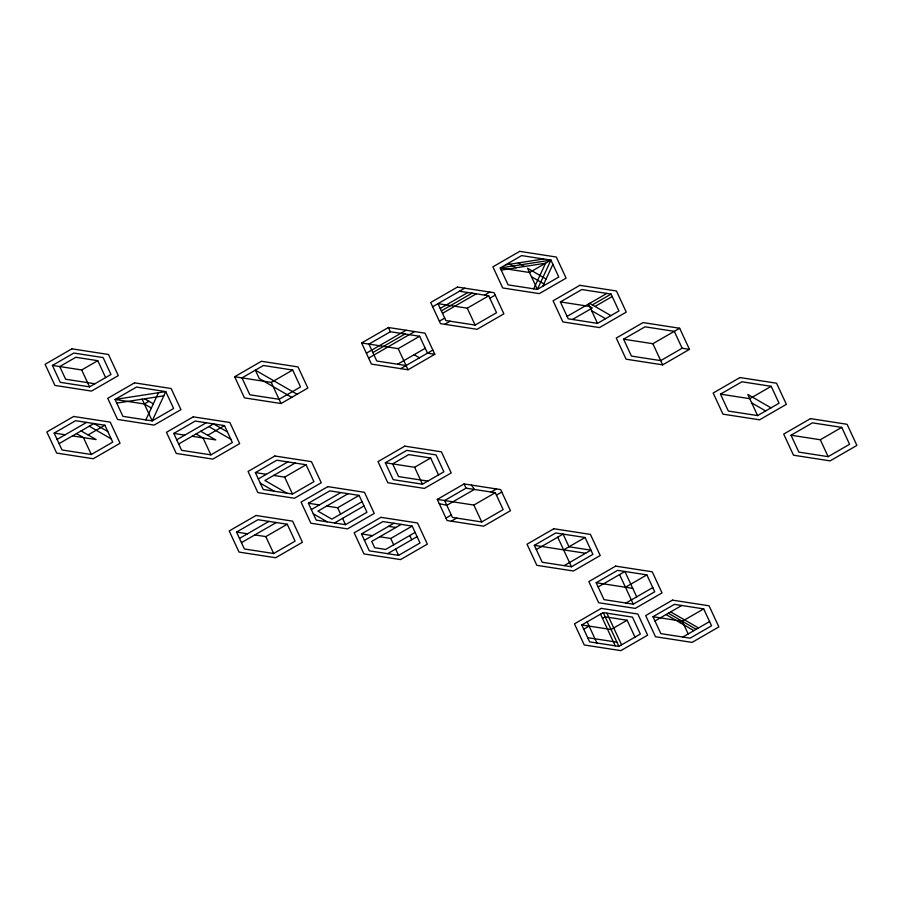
<?xml version="1.0" encoding="UTF-8"?>
<svg xmlns="http://www.w3.org/2000/svg" width="902" height="902" viewBox="0 0 902 902"><rect width="100%" height="100%" fill="white"/><g stroke="black" fill="none" stroke-linecap="round" stroke-linejoin="round"><path stroke-width="1.35" d="M145.842 419.904L158.459 392.731M533.691 288.832L545.575 263.215L501.208 270.081M550.942 260.126L529.508 272.494L500.227 267.962L550.942 260.126L537.344 289.395L508.074 284.863L500.227 267.962L521.66 255.593L550.942 260.126L558.778 277.027L537.344 289.395L527.546 268.266L546.105 278.989M542.711 286.306L552.892 264.342M52.417 365.423L73.851 353.054L103.132 357.587L110.98 374.488L89.546 386.857L60.265 382.335L52.417 365.423L81.699 369.955L97.777 360.676L105.613 377.577M54.165 433.073L75.599 420.704L104.88 425.225L112.727 442.127L91.294 454.507L62.012 449.974L54.165 433.073L65.147 434.775M57.108 439.409L86.581 422.395M59.07 443.637L93.898 423.534L107.823 431.562M88.08 434.922L104.88 425.225M142.121 399.18L152.19 420.884L165.776 391.603L115.061 399.451L136.495 387.071L165.776 391.603L173.624 408.505L152.19 420.884L122.909 416.352L115.061 399.451L144.343 403.972L148.977 401.3M234.655 376.743L261.445 361.274L298.043 366.934L307.853 388.063L281.052 403.532L244.453 397.872L234.655 376.743L271.254 382.403L292.688 370.034L300.524 386.935L279.09 399.304L249.82 394.783L241.973 377.882L263.407 365.502L292.688 370.034M173.782 433.445L195.215 421.065L224.497 425.597L232.344 442.499L210.91 454.867L181.629 450.346L173.782 433.445L184.763 435.136M176.724 439.781L206.197 422.767M178.686 444.01L213.515 423.895L227.439 431.934M361.623 342.974L388.412 327.505L425.011 333.165L434.809 354.294L408.02 369.764L371.421 364.104L361.623 342.974L398.21 348.634L419.644 336.266L427.492 353.167L434.809 354.294M207.708 435.294L224.497 425.597M432.644 306.748L464.789 288.178M419.644 336.266L390.374 331.733L368.941 344.113L376.777 361.014L406.058 365.535M440.221 308.439L467.834 292.496M366.37 353.212L406.137 330.256M441.36 310.886L472.107 293.127L488.715 295.8L496.562 312.712L475.128 325.081L445.847 320.548L438 303.647L467.281 308.18L488.715 295.8M372.864 352.558L405.009 333.999M442.487 313.321L476.29 293.804M368.636 358.094L414.593 331.564M439.353 321.202L444.709 318.113M484.487 295.146L489.842 292.056M444.709 324.303L450.075 321.202M489.842 298.246L495.198 295.146M397.613 364.239L425.225 348.285M400.702 368.636L432.847 350.077M255.379 472.603L276.813 460.223L306.094 464.755L313.93 481.657L292.496 494.037L263.226 489.504L255.379 472.603L266.361 474.294M560.379 301.922L581.813 289.542L611.094 294.075L618.93 310.976L597.507 323.356L568.226 318.823L560.379 301.922L589.66 306.454L592.332 307.999L572.454 319.477M258.322 478.939L287.794 461.925M295.112 463.053L264.917 480.484L286.881 493.157M273.678 475.433L284.66 477.124L306.094 464.755M567.087 316.388L606.866 293.421M592.332 304.91L611.094 294.075M595.016 306.454L612.221 296.521M236.538 532.079L257.972 519.71L287.253 524.231L295.101 541.144L273.667 553.512L244.386 548.98L236.538 532.079L247.52 533.781M239.481 538.415L268.954 521.401M308.394 503.237L329.828 490.857L359.097 495.39L366.945 512.291L345.511 524.66L316.23 520.138L308.394 503.237L319.364 504.928M241.443 542.643L276.271 522.54M385.323 462.76L406.757 450.38L436.038 454.912L443.874 471.814L422.452 484.194L393.171 479.661L385.323 462.76L414.604 467.281L430.671 458.002L438.519 474.903M311.337 509.574L340.798 492.56M254.838 534.909L265.819 536.611L287.253 524.231M348.116 493.687L317.932 511.118L331.857 519.157L362.04 501.726M682.137 348.24L660.704 360.62L631.434 356.087L623.586 339.186L645.02 326.817L674.301 331.338L682.137 348.24L689.466 349.378L679.657 328.249L643.058 322.589L616.269 338.058L626.078 359.188L662.666 364.848L689.466 349.378M326.693 506.067L337.664 507.758L359.097 495.39M334.529 522.968L364.002 505.954M623.586 339.186L652.868 343.718L679.657 328.249M361.476 533.928L382.91 521.559L412.18 526.091L420.028 542.993L398.594 555.361L369.313 550.84L361.476 533.928L372.447 535.63M364.419 540.275L393.881 523.25M437.278 499.404L464.068 483.934L500.666 489.594L510.464 510.724L483.675 526.193L447.076 520.533L437.278 499.404L473.877 505.064L495.299 492.684L503.147 509.596L481.713 521.965L452.443 517.432L444.596 500.531L466.03 488.162L495.299 492.684M401.21 524.389L371.737 541.403L374.68 547.74L385.65 549.442L415.123 532.428M379.776 536.758L390.746 538.46L412.18 526.091M445.949 518.086L451.304 514.997M491.083 492.03L496.438 488.94M387.612 553.67L417.085 536.656M451.304 521.187L456.66 518.086M496.438 495.13L501.794 492.03M720.484 394.151L741.918 381.783L771.199 386.315L779.046 403.217L757.612 415.585L728.331 411.064L720.484 394.151L749.765 398.684L771.199 386.315M534.345 545.338L555.779 532.969L585.06 537.491L592.907 554.392L571.473 566.772L542.192 562.239L534.345 545.338L585.578 553.264M536.307 549.566L563.096 534.097L568.982 546.77L590.945 550.175L564.145 565.644M563.626 549.87L585.06 537.491M791.02 435.226L812.454 422.846L841.735 427.379L849.583 444.28L828.149 456.66L798.868 452.127L791.02 435.226L820.301 439.748L841.735 427.379M596.166 582.726L617.599 570.357L646.881 574.878L654.728 591.791L633.294 604.16L604.013 599.627L596.166 582.726L632.764 588.386M598.127 586.954L624.917 571.485L636.688 596.842M625.447 587.258L646.881 574.878M581.779 624.973L603.212 612.605L632.482 617.137L640.33 634.038L618.896 646.407L589.626 641.874L581.779 624.973L611.06 629.506L627.127 620.226L634.974 637.128M625.977 603.032L652.766 587.563M583.741 629.201L589.096 626.112M602.491 618.377L605.174 616.833L627.127 620.226M652.992 616.731L674.425 604.363L703.707 608.884L711.554 625.796L690.12 638.165L660.839 633.632L652.992 616.731L682.273 621.264L688.158 633.937M654.953 620.959L681.743 605.49M679.95 622.606L703.707 608.884M682.803 637.038L709.592 621.568M505.582 264.872L543.613 258.987M116.764 403.104L163.814 395.831M459.434 291.278L472.107 293.127M97.777 360.676L75.813 357.282L59.735 366.562L65.621 379.235L94.902 383.767M430.671 458.002L408.719 454.608L392.641 463.887L398.526 476.572L427.807 481.093M192.081 436.275L215.747 439.928L200.74 431.269M72.464 435.903L96.119 439.567L81.124 430.908M388.525 526.351L395.843 527.478M587.664 637.658L616.934 642.179M439.24 503.632L446.817 505.323L474.429 489.391L471.385 485.062M771.007 407.851L747.803 394.456L757.612 415.585M589.66 303.354L610.902 315.621M518.267 262.91L524.445 266.485M751.727 402.912L765.651 410.951M591.622 310.683L605.535 318.71M509.81 264.218L516 267.793M531.47 276.722L543.838 283.859M414.097 354.712L419.453 357.812M297.13 394.253L255.367 370.147L259.291 378.592L291.774 397.354M670.671 611.883L698.509 627.961M668.348 613.225L696.197 629.303M666.037 614.566L693.875 630.633M208.881 426.578L230.833 439.251M144.647 398.797L153.317 403.803M144.343 403.972L151.356 408.031M196.106 433.952L203.063 437.966L210.91 454.867M260.283 483.168L274.197 491.195M313.287 513.802L327.212 521.83M89.253 426.206L111.217 438.891M76.49 433.58L83.446 437.605L91.294 454.507M820.301 439.748L828.149 456.66M652.868 343.718L662.666 364.848M588.521 304.008L597.507 323.356M619.561 574.574L633.294 604.16M467.281 308.18L475.128 325.081M606.866 613.168L621.579 644.862M603.212 612.605L618.896 646.407M600.529 614.149L615.243 645.843M557.74 537.186L571.473 566.772M587.134 621.884L596.944 643.013M464.068 483.934L466.03 488.162M473.877 505.064L481.713 521.965M388.412 327.505L390.374 331.733M398.21 348.634L408.02 369.764M414.604 467.281L422.452 484.194M409.767 535.517L411.729 539.746M390.746 538.46L393.689 544.797M395.651 549.025L398.594 555.361M337.664 507.758L340.606 514.095M342.568 518.323L345.511 524.66M271.254 382.403L281.052 403.532M284.66 477.124L292.496 494.037M265.819 536.611L273.667 553.512M81.699 369.955L89.546 386.857M71.889 348.826L45.1 364.295L54.909 385.425L91.508 391.085L118.297 375.615L108.488 354.486L71.889 348.826M73.637 416.476L46.848 431.945L56.657 453.075L93.256 458.735L120.045 443.265L110.236 422.136L73.637 416.476M134.533 382.843L107.744 398.312L117.553 419.441L154.152 425.101L180.941 409.643L171.132 388.514L134.533 382.843M193.254 416.837L166.464 432.306L176.273 453.435L212.872 459.095L239.661 443.626L229.852 422.497L193.254 416.837M457.472 287.05L430.682 302.52L440.492 323.649L477.09 329.309L503.88 313.84L494.07 292.71L457.472 287.05M519.699 251.365L492.909 266.834L502.707 287.964L539.306 293.624L566.106 278.154L556.297 257.025L519.699 251.365M274.851 455.995L248.061 471.464L257.859 492.593L294.458 498.254L321.259 482.784L311.449 461.655L274.851 455.995M579.851 285.325L553.061 300.794L562.871 321.924L599.469 327.584L626.259 312.115L616.449 290.985L579.851 285.325M256.01 515.482L229.221 530.951L239.03 552.08L275.629 557.74L302.418 542.271L292.609 521.142L256.01 515.482M327.866 486.629L301.065 502.098L310.874 523.228L347.473 528.888L374.262 513.418L364.453 492.289L327.866 486.629M404.795 446.152L378.006 461.621L387.815 482.75L424.402 488.41L451.203 472.952L441.394 451.823L404.795 446.152M380.948 517.331L354.159 532.8L363.957 553.929L400.556 559.59L427.345 544.12L417.547 522.991L380.948 517.331M739.956 377.555L713.166 393.024L722.976 414.153L759.574 419.813L786.364 404.344L776.554 383.215L739.956 377.555M553.817 528.741L527.027 544.21L536.837 565.34L573.435 571L600.225 555.531L590.415 534.401L553.817 528.741M810.492 418.618L783.703 434.087L793.512 455.217L830.111 460.877L856.9 445.419L847.091 424.29L810.492 418.618M615.638 566.129L588.848 581.598L598.657 602.728L635.256 608.388L662.045 592.918L652.236 571.789L615.638 566.129M601.251 608.376L574.461 623.846L584.259 644.975L620.858 650.635L647.647 635.166L637.849 614.037L601.251 608.376M672.464 600.134L645.674 615.604L655.483 636.733L692.082 642.393L718.871 626.924L709.062 605.794L672.464 600.134"/></g></svg>
